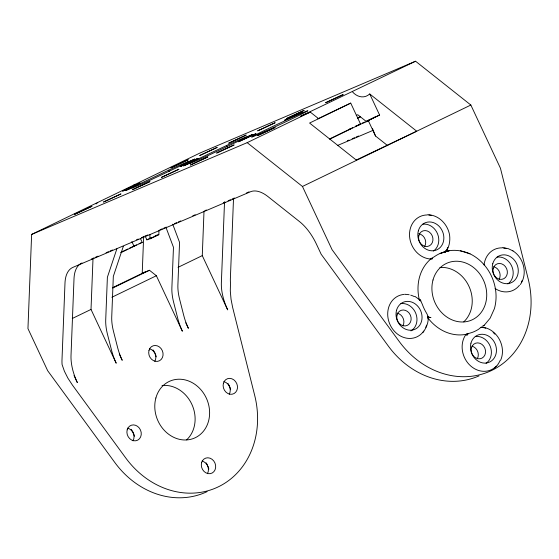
<?xml version="1.0" encoding="UTF-8"?>
<svg xmlns="http://www.w3.org/2000/svg" width="559" height="559" viewBox="0 0 559 559"><rect width="100%" height="100%" fill="white"/><g stroke="black" fill="none" stroke-linecap="round" stroke-linejoin="round"><path stroke-width="0.84" d="M31.632 234.431L247.169 142.657L302.454 186.468L332.039 249.635L399.175 341.416A85.275 73.46 66.9 0 0 491.864 370.358A85.275 73.46 66.9 0 0 528.206 279.025L500.438 168.21L470.846 105.036L415.561 61.224L200.024 152.998L31.632 234.431L27.95 328.601L47.676 370.715L114.812 462.496A85.275 73.46 66.9 0 0 207.109 491.62M116.866 248.839L107.384 277.257L105.721 319.79A38.76 19.67 64.2 0 0 107.433 334.1L111.597 350.43A38.76 19.67 64.2 0 0 116.202 363.203L91.012 309.434L92.997 258.824M143.642 236.855L142.217 273.344L149.463 270.263L156.373 275.741L182.36 331.214A38.76 19.67 64.2 0 1 177.748 318.441L173.59 302.105A38.76 19.67 64.2 0 1 171.879 287.801L173.465 247.295L166.037 227.548M159.008 230.357L158.84 234.633L149.819 239L149.987 234.717M224.795 201.813A38.76 19.67 64.2 0 0 224.369 205.998L221.364 282.798A38.76 19.67 64.2 0 0 227.688 309.875L202.274 255.631L204.007 211.281M414.925 296.389L420.522 300.414L422.311 304.285A42.638 36.733 66.9 0 0 426.203 312.586C430.605 318.714 426.838 327.399 422.828 332.626M500.661 360.178C506.615 346.671 497.154 328.874 482.291 327.162M468.246 333.611L467.086 335.127L467.834 333.73L466.59 334.995L467.149 333.926L466.409 334.17L466.157 334.96L467.149 333.926L471.565 332.633A42.638 36.733 66.9 0 0 478.679 329.195L481.194 327.134L482.557 327.274L481.103 327.294M123.343 246.33L113.323 276.377L111.737 316.883A38.76 19.67 64.2 0 0 113.449 331.187L117.607 347.523A38.76 19.67 64.2 0 0 122.218 360.296L119.291 354.043M446.515 250.788C445.53 251.948 445.663 252.102 446.515 250.788C449.443 246.163 450.261 240.587 449.611 235.213C447.934 224.55 438.871 214.817 427.656 214.768M520.345 284.524C527.948 273.798 523.776 257.629 512.841 250.83M445.432 251.704L446.564 250.201L445.635 251.683L442.721 252.43A42.638 36.733 66.9 0 0 435.608 255.868L430.772 259.013A42.638 36.733 66.9 0 0 419.446 300.253M96.085 203.965L97.783 202.435M482.99 325.967L484.255 325.219L490.124 318.197L494.394 308.708C500.368 287.703 489.831 263.652 470.238 253.947L470.042 253.849C461.881 250.306 452.392 248.965 443.867 252.074M494.296 368.06L497.908 364.748M140.4 238.49L142.231 242.389L121.093 252.521M145.054 235.898L146.905 239.853L148.086 239.224M329.614 139.198L360.583 124.161L350.717 103.101L309.588 123.05L356.579 160.293M482.948 325.981L484.255 325.219M357.439 118.131L360.045 116.642M350.144 128.884L349.62 129.185L350.584 128.801L330.02 138.751M247.169 142.657L310.315 112.121L318.609 118.69M310.315 112.121L300.756 116.167L415.561 61.224M317.868 118.794L350.717 103.101M356.363 159.979L416.721 131.211L369.73 93.968C364.147 99.027 356.894 97.035 352.415 91.76M375.243 116.88L366.362 121.541L379.589 115.028L369.73 93.968M379.589 115.028L366.222 121.24M120.8 252.416L127.836 249.014M129.395 248.259L136.494 244.863M148.946 238.805L151.265 237.68M146.905 239.853L158.84 234.633M302.454 186.468L470.846 105.036M112.541 287.696L146.137 271.45M112.75 288.011L149.463 270.263M111.856 297.269L156.373 275.741M72.251 318.504L91.012 309.434M178.042 267.349L202.274 255.631M351.66 128.137L352.666 127.655M357.432 118.354L360.548 116.873M355.873 126.166L360.583 124.161M168.657 170.174L125.537 190.598L132.574 187.621A31.011 0.65 -25.1 0 0 151.748 179.46L194.867 159.042L187.831 162.012A31.011 0.65 -25.1 0 0 168.657 170.174L169.363 171.683M226.619 145.494L183.499 165.918L190.535 162.948A31.011 0.65 -25.1 0 0 209.702 154.787L252.829 134.363L245.792 137.332A31.011 0.65 -25.1 0 0 226.619 145.494L227.324 147.003M356.258 115.385L357.774 114.735L366.362 121.541M347.342 140.784L348.949 140.099M352.156 138.737L354.567 137.71M356.174 137.025L358.578 136.005M337.517 145.494L372.839 130.45M91.641 258.866L94.045 257.846M95.652 257.161L98.063 256.134M106.091 252.717L108.495 251.69M110.102 251.005L112.513 249.985M136.592 239.727L138.199 239.042M141.406 237.68L143.817 236.653M145.424 235.968L147.835 234.941M159.874 229.819L162.278 228.792M163.885 228.107L166.296 227.08M174.324 223.663L176.728 222.636M178.335 221.958L180.746 220.931M192.785 215.802L195.196 214.775M204.825 210.673L206.432 209.995M223.286 202.812L224.893 202.127M228.107 200.765L230.511 199.738M232.118 199.053L234.528 198.026M246.568 192.904L248.979 191.877M155.081 235.877L157.254 234.955M139.086 243.696L142.231 242.389M427.921 317.938A42.638 36.733 66.9 0 0 466.052 334.324L466.409 334.17M133.867 184.987L134.453 184.784M358.291 124.748L360.702 123.749M362.309 123.078L364.72 122.072M355.279 126.411L368.905 120.744M440.15 253.465L449.324 250.642L441.337 253.01M432.31 258.139L430.381 258.593L432.198 258.922L431.269 258.796M502.359 247.7L508.075 248.58L513.015 250.914M404.835 294.23L405.268 294.237M427.775 317.1L430.961 317.512C429.074 317.959 427.146 315.395 428.026 318.113M470.042 253.849L460.378 250.753M368.122 120.22L375.515 136.005L387.778 145.724M420.913 300.959L419.355 299.344M185.777 322.767L188.376 328.308A38.76 19.67 64.2 0 1 183.764 315.535L179.607 299.198A38.76 19.67 64.2 0 1 177.895 284.894L179.558 242.361L172.724 224.201M131.854 241.579L134.048 246.26M74.019 375.501L77.331 382.58A38.76 19.67 64.2 0 1 71.014 355.503L74.012 278.703A38.76 19.67 64.2 0 1 82.005 262.968M375.515 136.005L372.392 128.325M427.97 316.184L428.082 317.98M423.771 331.054A22.486 19.369 66.9 0 1 390.79 326.142A22.486 19.369 66.9 0 1 404.066 294.432M405.757 294.383A22.486 19.369 66.9 0 1 409.181 294.768M410.746 295.166A22.486 19.369 66.9 0 1 414.303 296.598M426.573 325.128A22.486 19.369 66.9 0 1 425.811 327.315M430.772 259.013A22.486 19.369 66.9 0 1 409.593 236.639A22.486 19.369 66.9 0 1 427.146 214.963M428.851 215.033A22.486 19.369 66.9 0 1 431.422 215.446M447.836 247.351A22.486 19.369 66.9 0 1 445.341 251.969M519.493 285.202A22.486 19.369 66.9 0 1 495.071 288.521M484.059 265.015A22.486 19.369 66.9 0 1 501.996 247.854M503.701 247.965A22.486 19.369 66.9 0 1 506.265 248.441M522.092 280.653A22.486 19.369 66.9 0 1 521.351 282.26M496.28 366.236A22.486 19.369 66.9 0 1 469.127 364.461A22.486 19.369 66.9 0 1 466.052 334.324M482.319 327.434A22.486 19.369 66.9 0 1 485.722 328.224M493.129 332.479A22.486 19.369 66.9 0 1 494.876 334.149M500.102 360.485A22.486 19.369 66.9 0 1 497.936 364.286M400.88 303.642A14.73 12.689 66.9 0 1 415.945 313.767A14.73 12.689 66.9 0 1 410.935 330.907M475.297 336.532A14.73 12.689 66.9 0 1 490.187 346.203A14.73 12.689 66.9 0 1 486.057 363.343M497.105 257.112A14.73 12.689 66.9 0 1 511.995 266.783A14.73 12.689 66.9 0 1 507.865 283.923M422.695 224.229A14.73 12.689 66.9 0 1 437.578 233.9A14.73 12.689 66.9 0 1 433.456 251.04M418.691 233.718A8.14 7.015 66.9 0 1 424.672 246.477M149.442 348.746A8.14 7.015 66.9 0 1 154.794 361.394M479.042 375.886A85.275 73.46 66.9 0 1 388.309 346.049L321.173 254.261L316.429 244.129A38.76 19.67 64.2 0 0 299.498 221.574L268.013 196.621A38.76 19.67 64.2 0 0 250.39 191.793L72.984 267.335A38.76 19.67 64.2 0 0 64.991 283.064L61.993 359.863A38.76 19.67 64.2 0 0 62.091 364.58L64.397 371.211L67.87 378.115L72.363 384.983L125.677 457.87A85.275 73.46 66.9 0 0 218.366 486.812A85.275 73.46 66.9 0 0 254.708 395.479L232.656 307.471L231.035 299.219L230.301 290.987L230.483 283.154A38.76 19.67 64.2 0 1 230.385 278.438L233.389 201.638A38.76 19.67 64.2 0 1 233.69 198.256M439.898 267.468A31.011 26.713 66.9 0 1 469.253 286.963A31.011 26.713 66.9 0 1 463.753 321.886M493.73 266.72A8.14 7.015 66.9 0 1 499.089 279.367M471.922 346.14A8.14 7.015 66.9 0 1 477.274 358.78M396.883 313.131A8.14 7.015 66.9 0 1 402.864 325.897M161.998 385.542A31.011 26.713 66.9 0 1 191.947 404.541A31.011 26.713 66.9 0 1 186.636 439.877M152.998 349.906A14.73 12.689 66.9 0 1 155.004 353.169M155.311 353.868A14.73 12.689 66.9 0 1 156.234 356.81M227.869 383.397A14.73 12.689 66.9 0 1 229.421 386.052M229.728 386.758A14.73 12.689 66.9 0 1 230.643 389.693M206.061 462.817A14.73 12.689 66.9 0 1 207.613 465.472M207.92 466.171A14.73 12.689 66.9 0 1 208.835 469.113M131.19 429.319A14.73 12.689 66.9 0 1 134.419 436.223M202.044 461.049A8.14 7.015 66.9 0 1 207.403 473.69M127.634 428.166A8.14 7.015 66.9 0 1 132.986 440.806M223.859 381.629A8.14 7.015 66.9 0 1 229.211 394.277M446.606 250.53L445.635 251.683L446.606 250.53M74.592 214.356L91.886 206.313L74.592 214.356M103.576 202.016L120.863 193.973L103.576 202.016M122.707 191.094L139.995 183.045L122.707 191.094M132.553 189.676L149.847 181.633L132.553 189.676M170.816 167.826L188.11 159.783L170.816 167.826M161.53 177.343L178.824 169.293L161.53 177.343M180.662 166.414L197.956 158.365L180.662 166.414M199.801 155.486L217.088 147.443L199.801 155.486M190.514 165.003L207.801 156.953L190.514 165.003M228.778 143.146L246.072 135.103L228.778 143.146M216.717 153.026L234.004 144.984L216.717 153.026M238.623 141.734L255.917 133.692L238.623 141.734M257.755 130.806L275.049 122.763L257.755 130.806M257.699 135.578L274.993 127.536L257.699 135.578M286.739 118.466L304.026 110.423L286.739 118.466M284.755 120.129L302.049 112.079L284.755 120.129M325.736 102.674L343.03 94.632L325.736 102.674M419.977 300.071L419.208 299.282L420.34 300.239L419.977 300.071M492.759 263.743A14.73 12.689 66.9 0 0 508.334 283.581A14.73 12.689 66.9 0 0 514.678 260.48A14.73 12.689 66.9 0 0 492.759 263.743M418.342 230.86A14.73 12.689 66.9 0 0 433.917 250.691A14.73 12.689 66.9 0 0 440.261 227.59A14.73 12.689 66.9 0 0 418.342 230.86M396.534 310.273A14.73 12.689 66.9 0 0 412.109 330.11A14.73 12.689 66.9 0 0 418.453 307.01A14.73 12.689 66.9 0 0 396.534 310.273M470.951 343.163A14.73 12.689 66.9 0 0 486.526 362.994A14.73 12.689 66.9 0 0 492.863 339.893A14.73 12.689 66.9 0 0 470.951 343.163M397.051 314.906A8.14 7.015 66.9 0 0 405.659 325.869A8.14 7.015 66.9 0 0 409.167 313.103A8.14 7.015 66.9 0 0 397.051 314.906M471.468 347.789A8.14 7.015 66.9 0 0 480.076 358.752A8.14 7.015 66.9 0 0 483.584 345.986A8.14 7.015 66.9 0 0 471.468 347.789M493.276 268.376A8.14 7.015 66.9 0 0 501.884 279.332A8.14 7.015 66.9 0 0 505.392 266.566A8.14 7.015 66.9 0 0 493.276 268.376M418.859 235.486A8.14 7.015 66.9 0 0 427.467 246.449A8.14 7.015 66.9 0 0 430.975 233.683A8.14 7.015 66.9 0 0 418.859 235.486M148.987 350.395A8.14 7.015 66.9 0 0 157.596 361.359A8.14 7.015 66.9 0 0 161.097 348.592A8.14 7.015 66.9 0 0 148.987 350.395M433.008 279.982A31.011 26.713 66.9 0 0 465.794 321.739A31.011 26.713 66.9 0 0 479.147 273.106A31.011 26.713 66.9 0 0 433.008 279.982M155.884 397.973A31.011 26.713 66.9 0 0 188.676 439.73A31.011 26.713 66.9 0 0 202.03 391.097A31.011 26.713 66.9 0 0 155.884 397.973M223.404 383.285A8.14 7.015 66.9 0 0 232.006 394.242A8.14 7.015 66.9 0 0 235.514 381.476A8.14 7.015 66.9 0 0 223.404 383.285M201.596 462.698A8.14 7.015 66.9 0 0 210.198 473.662A8.14 7.015 66.9 0 0 213.706 460.896A8.14 7.015 66.9 0 0 201.596 462.698M127.179 429.815A8.14 7.015 66.9 0 0 135.781 440.778A8.14 7.015 66.9 0 0 139.289 428.012A8.14 7.015 66.9 0 0 127.179 429.815M260.256 133.559A31.011 0.65 -25.1 0 0 307.003 111.332A31.011 0.65 -25.1 0 0 271.974 126.865A31.011 0.65 -25.1 0 0 260.256 133.559"/></g></svg>
